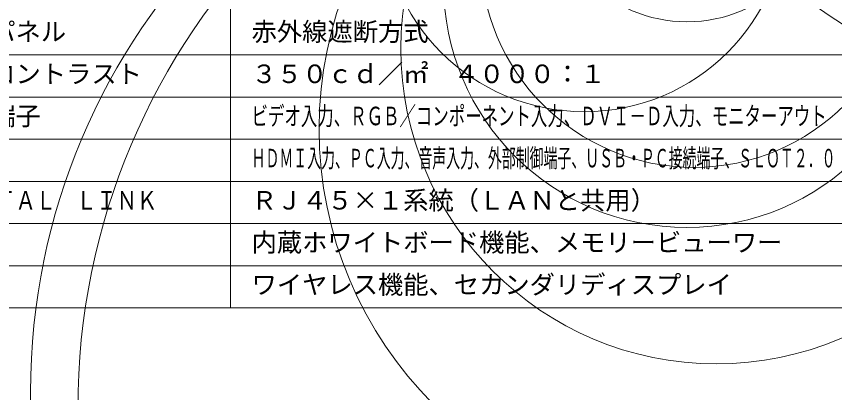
# Model space of a CAD drawing. Units: millimetres, scale not verified. Extents: x -5134 to 5624, y -10743 to 149.
# Drawn here: x -47.9 to 49.2, y -66.6 to -21.9 of the extents above; entities that cross this region are included whole.
import ezdxf
from ezdxf.enums import TextEntityAlignment as Align

# ---------------------------------------------------------------- set-up
doc = ezdxf.new("R2010")
doc.units = ezdxf.units.MM
doc.header["$LTSCALE"] = 0.125
doc.layers.add('0-2_MOJI1', color=7, linetype='Continuous')
doc.layers.add('0-3_WAKU', color=1, linetype='Continuous', lineweight=18)
doc.layers.add('0-6_GAIKEI', color=1, linetype='Continuous', lineweight=18)
doc.styles.add('ＭＳ ゴシック', font='')
doc.styles.get('ＭＳ ゴシック').set_extended_font_data('MS Gothic')

msp = doc.modelspace()

# ---------------------------------------------------------------- linework, layer by layer
at = {"layer": '0-3_WAKU', "color": 4}
for p, q in [((-22.4976, -56.507), (-22.4976, -6.507)), ((-62.4976, -56.507), (62.5024, -56.507))]:
    msp.add_line(p, q, dxfattribs=at)
at = {"layer": '0-3_WAKU'}
for p, q in [((-62.4976, -26.507), (62.5024, -26.507)), ((-62.4976, -31.507), (62.5024, -31.507)), ((-62.4976, -36.507), (62.5024, -36.507)), ((-62.4976, -41.507), (62.5024, -41.507)), ((-62.4976, -46.507), (62.5024, -46.507)), ((-62.4976, -51.507), (62.5024, -51.507))]:
    msp.add_line(p, q, dxfattribs=at)
at = {"layer": '0-6_GAIKEI'}
for centre, radius in [((70.3648, 10.527), 39.0327), ((245.0567, -5364.2393), 5379.2317), ((19.4891, -9.2248), 24.0166), ((39.8658, -68.5165), 80.4825), ((35.1526, -25.7262), 37.4334), ((31.0374, -66.4986), 77.2542), ((34.1267, -35.2853), 46.1049), ((31.6536, -18.1099), 28.8615), ((32.4927, -14.524), 25.3206), ((31.6658, -5.9128), 16.6645)]:
    msp.add_circle(centre, radius, dxfattribs=at)

# ---------------------------------------------------------------- texts
at = {"layer": '0-2_MOJI1', "style": 'ＭＳ ゴシック'}
for s, p in [('赤外線遮断方式', (-19.9976, -25.507)), ('タッチパネル', (-59.9976, -25.507)), ('輝度・コントラスト', (-59.9976, -30.507)), ('３５０ｃｄ／㎡\u3000４０００：１', (-19.9976, -30.507)), ('入出力端子', (-59.9976, -35.507)), ('ＲＪ４５×１系統（ＬＡＮと共用）', (-19.9976, -45.507)), ('内蔵ホワイトボード機能、メモリービューワー', (-19.9976, -50.507)), ('ワイヤレス機能、セカンダリディスプレイ', (-19.9976, -55.507))]:
    msp.add_text(s, height=2.199, dxfattribs=at).set_placement(p, align=Align.BOTTOM_LEFT)
for s, width, p in [('ビデオ入力、ＲＧＢ／コンポーネント入力、ＤＶＩ－Ｄ入力、モニターアウト', 0.65, (-19.9976, -35.507)), ('ＨＤＭＩ入力、ＰＣ入力、音声入力、外部制御端子、ＵＳＢ・ＰＣ接続端子、ＳＬＯＴ２．０', 0.55, (-19.9976, -40.507)), ('ＤＩＧＩＴＡＬ\u3000ＬＩＮＫ', 0.8, (-59.9976, -45.507))]:
    msp.add_text(s, height=2.199, dxfattribs=dict(at, width=width)).set_placement(p, align=Align.BOTTOM_LEFT)

doc.saveas('drawing.dxf')
